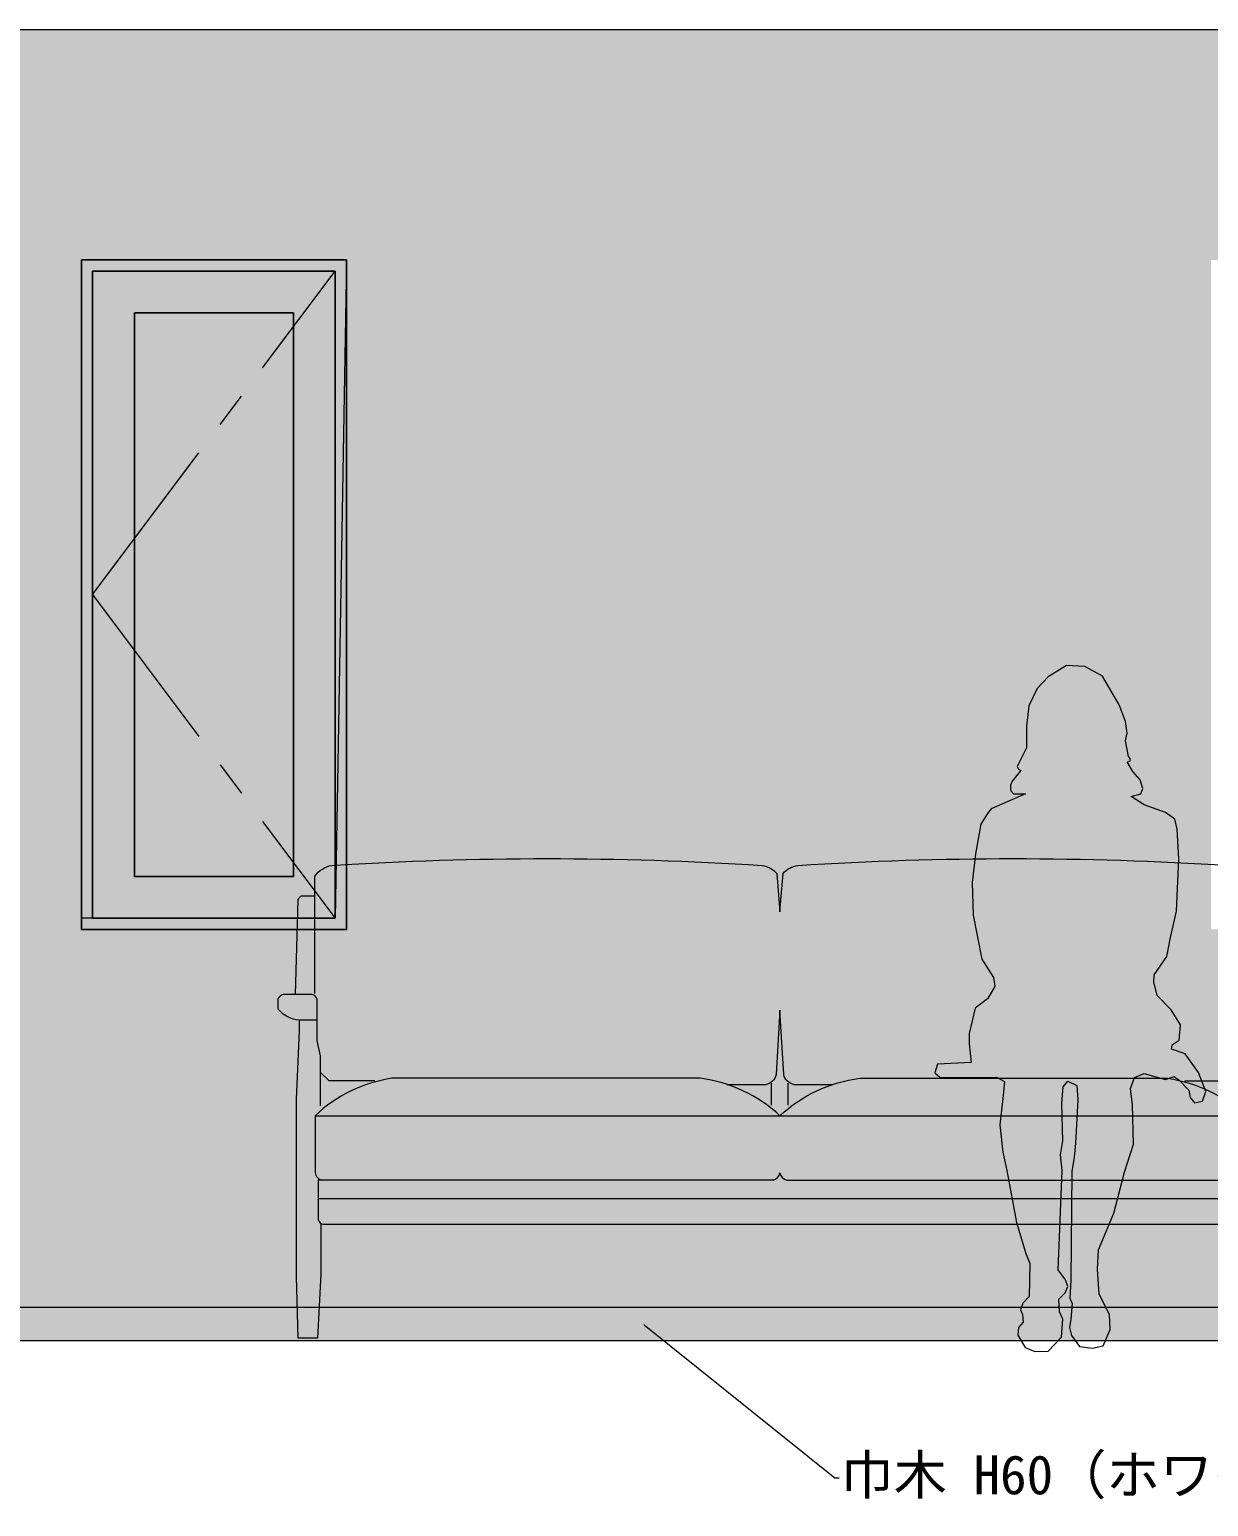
# Model space of a CAD drawing. Header units: millimetres. Extents: x -63086 to 144078, y -129912 to 13382.
# Drawn here: x 16914 to 19028, y -40044 to -37397 of the extents above; entities that cross this region are included whole.
import ezdxf
from ezdxf import colors
from ezdxf.entities.mleader import LeaderData, LeaderLine
from ezdxf.math import Vec2, Vec3

# ---------------------------------------------------------------- set-up
doc = ezdxf.new("R2010")
doc.units = ezdxf.units.MM
doc.linetypes.add('CENTER', pattern=[50.8, 31.75, -6.35, 6.35, -6.35])
doc.layers.get('0').update_dxf_attribs({"lineweight": 0})
for name, color, linetype, lineweight in [('004建具', 7, 'Continuous', 9), ('展開', 7, 'Continuous', 9), ('展開建具用', 250, 'Continuous', 9)]:
    doc.layers.add(name, color=color, linetype=linetype, lineweight=lineweight)
doc.layers.add('文字', color=7, linetype='Continuous')
doc.styles.get("Standard").update_dxf_attribs({"font": 'MS Mincho.ttf'})

# ---------------------------------------------------------------- blocks, each defined once
blk = doc.blocks.new('人物（CAD素材.com）7881a613')
at = {"color": 0, "linetype": 'ByBlock', "lineweight": -2}
blk.add_lwpolyline([(219.6, 923.1), (215.2, 941.1), (198.2, 952.8), (160.2, 966.6), (136.7, 981.4), (154.4, 986.4), (157.7, 995.9), (153.2, 1011.3), (140, 1026.5), (129.9, 1043.7), (135.2, 1044.7), (134.9, 1049.8), (132.4, 1053.2), (126.5, 1081.5), (129.6, 1094.9), (126.8, 1116), (115.4, 1146), (85.4, 1197.5), (53.6, 1214.8), (21.1, 1216.5), (-12.1, 1196.1), (-31.4, 1175.4), (-46.3, 1144), (-50.6, 1108), (-50.9, 1069), (-67.2, 1035.4), (-65.3, 1030.7), (-60.9, 1028), (-76.5, 1009.2), (-79.3, 1002.2), (-79.1, 995.8), (-78.9, 991.8), (-74.2, 986.4), (-52.5, 986.7), (-114.1, 959.3), (-120.6, 951.3), (-132.7, 932), (-142.2, 878.7), (-148.2, 827.3), (-146, 768.8), (-130.6, 690.3), (-109.6, 657.2), (-107.3, 640.8), (-120.4, 619), (-142.9, 602.1), (-153.7, 556.9), (-153.3, 538.3), (-150.1, 505.1), (-210, 501.7), (-214.8, 486.1), (-205.2, 478.2), (-104.7, 478.8), (-90.1, 470.7), (-92.5, 445.5), (-98.3, 392.9), (-93.1, 344), (-85.9, 311.3), (-68.6, 217.8), (-52, 162.5), (-44.7, 144.7), (-45.7, 85.5), (-57.2, 73.7), (-61.7, 61.3), (-57.9, 53.3), (-56.5, 39.1), (-65.1, 29.8), (-66.5, 15.9), (-53, -6.2), (-35.7, -13.2), (-11.8, -12.5), (11.8, 12.5), (14.6, 45), (8.3, 57.8), (7.3, 80.7), (18.7, 92.1), (23.6, 103.5), (19.1, 115.3), (6.2, 133.3), (13, 311.3), (10.2, 339.6), (14.7, 364.3), (12.6, 431.5), (15.3, 461), (23.7, 471.1), (39.3, 463.4), (41.4, 438.1), (37.2, 360.4), (34.9, 335.2), (30.3, 309.7), (29, 114.1), (26.9, 82.5), (31.4, 73.1), (29, 44.9), (26.2, 29.7), (29.7, 15.4), (44.3, -4.4), (67.5, -7.2), (86.7, -3.3), (99.5, 26.2), (98.1, 53.3), (79.4, 89.4), (76.6, 134.2), (78.3, 169.3), (105.6, 234.8), (125.1, 308.1), (141.2, 358.2), (139.2, 429.2), (135.9, 458.2), (143, 478.2), (160.4, 485.1), (198.7, 474.3), (214.3, 479.9), (222.7, 473), (240.4, 455.2), (242.5, 442.3), (250.5, 432.3), (265.1, 435.7), (270.7, 453.1), (257.5, 487.2), (233.8, 520.6), (209.4, 528.9), (210.2, 536.3), (222.7, 545), (225.1, 572.1), (208.8, 599.3), (183.3, 625), (177.8, 649.7), (178.1, 662.2), (201, 694.6), (207.7, 728.7), (218.1, 776), (222.1, 869.8)], close=True, dxfattribs=at)
blk = doc.blocks.new('ソファ（CAD素材.com）3eb306b7')
at = {"color": 0, "linetype": 'ByBlock', "lineweight": -2}
for p, q in [((30, 617.9), (30, 828.1)), ((1697.2, 617.9), (1697.2, 828.1))]:
    blk.add_line(p, q, dxfattribs=at)
for points in [[(30, 828.1, -0.189801), (60.4, 847.3, -0.031519), (831.6, 847.3, -0.186787), (857.9, 832.8), (863.6, 764), (869.4, 832.8, -0.186787), (895.7, 847.3, -0.031519), (1666.9, 847.3, -0.189801), (1697.2, 828.1)], [(39.9, 416), (39.9, 506.2), (34.2, 532.8), (34.2, 606.6, 0.29329), (25.2, 615.8), (-26.6, 615.8, 0.203999), (-36.3, 607.9), (-36.3, 590.4, 0.207405), (2.3, 570.4), (34.2, 570.4)], [(1687.4, 416), (1687.4, 506.2), (1693, 532.8), (1693, 606.6, -0.29329), (1702, 615.8), (1753.9, 615.8, -0.203999), (1763.5, 607.9), (1763.5, 590.4, -0.207405), (1725, 570.4), (1693, 570.4)], [(959, 454.2), (889.7, 454.2, -0.315355), (870.4, 472.5), (863.6, 588), (856.8, 472.5, -0.315355), (837.6, 454.2), (768.2, 454.2)], [(863.6, 398.6, 0.156213), (720.7, 465.6), (167.8, 465.6, 0.152199), (30.3, 398.6), (1697, 398.6)], [(863.6, 398.6, -0.156213), (1006.6, 465.6), (1559.5, 465.6, -0.152199), (1697, 398.6)], [(30.3, 398.6), (30.3, 297, 0.333448), (43.4, 283.1)], [(1683.8, 283.1, 0.333448), (1697, 297), (1697, 398.6)], [(851.2, 283.1, 0.32414), (863.6, 296, 0.294661), (876, 283.1), (1691.4, 283.1)], [(851.2, 283.1), (35.9, 283.1), (35.9, 212.5, 0.335886), (45.3, 204.2), (1681.9, 204.2, 0.319264), (1691.4, 212.5), (1691.4, 283.1)]]:
    blk.add_lwpolyline(points, format="xyb", dxfattribs=at)
for points in [[(30, 792), (4.8, 792), (-0.5, 786.4), (-5.2, 615.8)], [(1697.2, 792), (1722.5, 792), (1727.8, 786.4), (1732.4, 615.8)], [(40.6, 204.2), (40.6, 114.5), (34.7, 0), (0, 0), (-3.1, 110.4), (-3.1, 427.5), (2.3, 551.6), (2.3, 570.4)], [(1686.7, 204.2), (1686.7, 114.5), (1692.6, 0), (1727.3, 0), (1730.4, 110.4), (1730.4, 427.5), (1725, 551.6), (1725, 570.4)], [(137.7, 461.4), (55.8, 461.4), (39.9, 475.8)], [(848.7, 417.6), (848.7, 456.9)], [(878.6, 417.6), (878.6, 456.9)], [(1589.5, 461.4), (1671.5, 461.4), (1687.4, 475.8)], [(1691.4, 249.8), (35.9, 249.8)]]:
    blk.add_lwpolyline(points, dxfattribs=at)

msp = doc.modelspace()

# ---------------------------------------------------------------- hatches: boundary and pattern name
at = {"layer": '展開', "ltscale": 10, "true_color": 0xfffefa}
h = msp.add_hatch(color=7, dxfattribs=at)
h.dxf.hatch_style = 1
h.paths.add_polyline_path([(16413.0539, -37396.5576), (15898.0539, -37396.5576), (15898.0539, -38433.3285), (15909.639, -38433.3285), (15909.639, -38360.5009), (15942.639, -38324.3207), (15958.639, -38324.3207), (15958.639, -38997.3207), (15909.639, -38997.3207), (15909.639, -38851.6518), (15898.0539, -38851.6518), (15898.0539, -39296.5576), (16298.0539, -39296.5576), (16298.0539, -39316.5576), (16293.0539, -39316.5576), (16293.0539, -39686.5576), (16413.0539, -39686.5576)])
h.paths.add_polyline_path([(20552.704, -37396.5576), (16413.0539, -37396.5576), (16413.0539, -39686.5576), (20552.704, -39686.5576)])
h.paths.add_polyline_path([(17007.4361, -37809.5049), (17482.4361, -37809.5049), (17482.4361, -39009.5049), (17007.4361, -39009.5049)], flags=16)
h.paths.add_polyline_path([(17027.4361, -37829.5049), (17462.4361, -37829.5049), (17462.4361, -38989.5049), (17027.4361, -38989.5049)], flags=0)
h.paths.add_polyline_path([(17027.4361, -38409.5049), (17102.4361, -38309.5049), (17102.4361, -37904.5049), (17387.4361, -37904.5049), (17387.4361, -37929.5049), (17462.4361, -37829.5049), (17462.4361, -38989.5049), (17027.4361, -38989.5049)], flags=0)
h.paths.add_polyline_path([(17387.4361, -38889.5049), (17387.4361, -38914.5049), (17102.4361, -38914.5049), (17102.4361, -38509.5049)], flags=0)
h.paths.add_polyline_path([(19032.4361, -37809.5049), (19507.4361, -37809.5049), (19507.4361, -39009.5049), (19032.4361, -39009.5049)], flags=16)
h.paths.add_polyline_path([(19052.4361, -37829.5049), (19487.4361, -37829.5049), (19487.4361, -38989.5049), (19052.4361, -38989.5049)], flags=0)
h.paths.add_polyline_path([(19127.4361, -37929.5049), (19127.4361, -37904.5049), (19412.4361, -37904.5049), (19412.4361, -38309.5049), (19487.4361, -38409.5049), (19412.4361, -38509.5049), (19412.4361, -38914.5049), (19127.4361, -38914.5049)], flags=0)
at = {"layer": '展開', "ltscale": 10, "true_color": 0xffffff}
h = msp.add_hatch(color=7, dxfattribs=at)
h.dxf.hatch_style = 1
h.paths.add_polyline_path([(17387.4361, -38889.5049), (17387.4361, -38914.5049), (17102.4361, -38914.5049), (17102.4361, -38509.5049), (17027.4361, -38409.5049), (17027.4361, -38989.5049), (17462.4361, -38989.5049)], flags=0)
h.paths.add_polyline_path([(17462.4361, -37829.5049), (17387.4361, -37929.5049), (17387.4361, -38889.5049), (17462.4361, -38989.5049)], flags=0)
h.paths.add_polyline_path([(17462.4361, -37829.5049), (17027.4361, -37829.5049), (17027.4361, -38409.5049), (17102.4361, -38309.5049), (17102.4361, -37904.5049), (17387.4361, -37904.5049), (17387.4361, -37929.5049)], flags=0)
h.paths.add_polyline_path([(17482.4361, -37809.5049), (17007.4361, -37809.5049), (17007.4361, -39009.5049), (17482.4361, -39009.5049)])
h.paths.add_polyline_path([(17462.4361, -37829.5049), (17462.4361, -38989.5049), (17027.4361, -38989.5049), (17027.4361, -38409.5049), (17027.4361, -37829.5049)], flags=16)
h.paths.add_polyline_path([(17462.4361, -37829.5049), (17462.4361, -38989.5049), (17027.4361, -38989.5049), (17027.4361, -37829.5049)], flags=0)
h.paths.add_polyline_path([(17387.4361, -37904.5049), (17387.4361, -37929.5049), (17387.4361, -38889.5049), (17387.4361, -38914.5049), (17102.4361, -38914.5049), (17102.4361, -38509.5049), (17027.4361, -38409.5049), (17102.4361, -38309.5049), (17102.4361, -37904.5049)], flags=0)
h.paths.add_polyline_path([(17387.4361, -37904.5049), (17387.4361, -38914.5049), (17102.4361, -38914.5049), (17102.4361, -38509.5049), (17027.4361, -38409.5049), (17102.4361, -38309.5049), (17102.4361, -37904.5049)], flags=0)
h.paths.add_polyline_path([(17387.4361, -37929.5049), (17387.4361, -38914.5049), (17102.4361, -38914.5049), (17102.4361, -37904.5049)], flags=0)
h = msp.add_hatch(color=7, dxfattribs=at)
h.dxf.hatch_style = 1
h.paths.add_polyline_path([(17482.4361, -37809.5049), (17462.4361, -37809.5049), (17007.4361, -37809.5049), (17007.4361, -39009.5049), (17482.4361, -39009.5049)])
h.paths.add_polyline_path([(17462.4361, -38989.5049), (17027.4361, -38989.5049), (17027.4361, -37829.5049), (17462.4361, -37829.5049)], flags=0)
h.paths.add_polyline_path([(17462.4361, -38989.5049), (17027.4361, -38989.5049), (17027.4361, -38409.5049), (17102.4361, -38309.5049), (17102.4361, -37904.5049), (17387.4361, -37904.5049), (17387.4361, -37929.5049), (17462.4361, -37829.5049)], flags=16)
h.paths.add_polyline_path([(17387.4361, -38914.5049), (17102.4361, -38914.5049), (17102.4361, -37904.5049), (17387.4361, -37904.5049)], flags=0)
h.paths.add_polyline_path([(17387.4361, -38889.5049), (17387.4361, -38914.5049), (17102.4361, -38914.5049), (17102.4361, -38509.5049)], flags=0)
h = msp.add_hatch(color=7, dxfattribs=at)
h.dxf.hatch_style = 1
h.paths.add_polyline_path([(17462.4361, -37829.5049), (17027.4361, -37829.5049), (17027.4361, -38409.5049), (17102.4361, -38309.5049), (17102.4361, -37904.5049), (17387.4361, -37904.5049), (17387.4361, -37929.5049)])
h.paths.add_polyline_path([(17462.4361, -37829.5049), (17387.4361, -37929.5049), (17387.4361, -38889.5049), (17462.4361, -38989.5049)])
h.paths.add_polyline_path([(17102.4361, -38309.5049), (17027.4361, -38409.5049), (17102.4361, -38509.5049)])
h.paths.add_polyline_path([(17102.4361, -38509.5049), (17027.4361, -38409.5049), (17027.4361, -38989.5049), (17462.4361, -38989.5049), (17387.4361, -38889.5049), (17387.4361, -38914.5049), (17102.4361, -38914.5049)])
at = {"layer": '展開', "ltscale": 10}
h = msp.add_hatch(color=256, dxfattribs=at)
h.dxf.hatch_style = 1
h.set_gradient(color1=(122, 175, 223), name='CYLINDER')
h.paths.add_polyline_path([(17387.4361, -37929.5049), (17387.4361, -37904.5049), (17102.4361, -37904.5049), (17102.4361, -38309.5049)])
h.paths.add_polyline_path([(17387.4361, -37929.5049), (17102.4361, -38309.5049), (17102.4361, -38509.5049), (17387.4361, -38889.5049)])
h.paths.add_polyline_path([(17102.4361, -38509.5049), (17102.4361, -38914.5049), (17387.4361, -38914.5049), (17387.4361, -38889.5049)])
at = {"layer": '展開', "ltscale": 10, "true_color": 0xffffff}
h = msp.add_hatch(color=7, dxfattribs=at)
h.dxf.hatch_style = 1
h.paths.add_polyline_path([(16413.0539, -39686.5576), (16293.0539, -39686.5576), (16293.0539, -39746.5576), (16298.0539, -39746.5576), (16413.0539, -39746.5576)])
h.paths.add_polyline_path([(20552.704, -39686.5576), (16413.0539, -39686.5576), (16413.0539, -39746.5576), (20552.704, -39746.5576)])

# ---------------------------------------------------------------- linework, layer by layer
at = {"layer": '004建具', "linetype": 'CENTER', "ltscale": 10}
for q in [(17462.4361, -37829.5049), (17462.4361, -38989.5049)]:
    msp.add_line((17027.4361, -38409.5049), q, dxfattribs=at)
at = {"layer": '展開', "ltscale": 10}
for p, q in [((15898.0539, -37396.5576), (20552.704, -37396.5576)), ((17007.4361, -37809.5049), (17007.4361, -39009.5049)), ((17482.4361, -37809.5049), (17007.4361, -37809.5049)), ((17007.4361, -37809.5049), (17482.4361, -37809.5049)), ((17007.4361, -39009.5049), (17007.4361, -37809.5049)), ((17007.4361, -37809.5049), (17482.4361, -37809.5049)), ((17007.4361, -37809.5049), (17007.4361, -39009.5049)), ((17007.4361, -37809.5049), (17482.4361, -37809.5049)), ((17007.4361, -37809.5049), (17007.4361, -39009.5049)), ((17482.4361, -37809.5049), (17007.4361, -37809.5049)), ((17007.4361, -37809.5049), (17482.4361, -37809.5049)), ((17007.4361, -39009.5049), (17007.4361, -37809.5049)), ((17007.4361, -37809.5049), (17482.4361, -37809.5049)), ((17007.4361, -37809.5049), (17007.4361, -39009.5049)), ((17007.4361, -37809.5049), (17482.4361, -37809.5049)), ((17007.4361, -38989.5049), (17007.4361, -37829.5049)), ((17007.4361, -38989.5049), (17007.4361, -37829.5049)), ((17027.4361, -37829.5049), (17027.4361, -38989.5049)), ((17462.4361, -37829.5049), (17027.4361, -37829.5049)), ((17027.4361, -37829.5049), (17462.4361, -37829.5049)), ((17027.4361, -38989.5049), (17027.4361, -37829.5049)), ((17027.4361, -38989.5049), (17027.4361, -37829.5049)), ((17027.4361, -37829.5049), (17462.4361, -37829.5049)), ((17027.4361, -38989.5049), (17027.4361, -37829.5049)), ((17027.4361, -37829.5049), (17027.4361, -38989.5049)), ((17462.4361, -37829.5049), (17027.4361, -37829.5049)), ((17027.4361, -37829.5049), (17462.4361, -37829.5049)), ((17027.4361, -38989.5049), (17027.4361, -37829.5049)), ((17027.4361, -38989.5049), (17027.4361, -37829.5049)), ((17027.4361, -37829.5049), (17462.4361, -37829.5049)), ((17027.4361, -38989.5049), (17027.4361, -37829.5049)), ((17482.4361, -37809.5049), (17462.4361, -38989.5049)), ((17462.4361, -37809.5049), (17482.4361, -37809.5049)), ((17462.4361, -38989.5049), (17462.4361, -37829.5049)), ((17462.4361, -37829.5049), (17462.4361, -38989.5049)), ((17482.4361, -39009.5049), (17482.4361, -37809.5049)), ((17482.4361, -37809.5049), (17482.4361, -39009.5049)), ((17482.4361, -39009.5049), (17482.4361, -37809.5049)), ((17482.4361, -37809.5049), (17482.4361, -39009.5049)), ((17102.4361, -37904.5049), (17102.4361, -38914.5049)), ((17387.4361, -37904.5049), (17102.4361, -37904.5049)), ((17102.4361, -38914.5049), (17102.4361, -37904.5049)), ((17102.4361, -37904.5049), (17387.4361, -37904.5049)), ((17102.4361, -38914.5049), (17102.4361, -37904.5049)), ((17387.4361, -38914.5049), (17387.4361, -37904.5049)), ((17387.4361, -37904.5049), (17387.4361, -38914.5049)), ((17387.4361, -37929.5049), (17387.4361, -38914.5049)), ((17102.4361, -38914.5049), (17387.4361, -38914.5049)), ((17387.4361, -38914.5049), (17102.4361, -38914.5049)), ((17387.4361, -38914.5049), (17102.4361, -38914.5049)), ((17462.4361, -38989.5049), (17007.4361, -38989.5049)), ((17027.4361, -38989.5049), (17462.4361, -38989.5049)), ((17462.4361, -38989.5049), (17027.4361, -38989.5049)), ((17462.4361, -38989.5049), (17027.4361, -38989.5049)), ((17027.4361, -38989.5049), (17462.4361, -38989.5049)), ((17462.4361, -38989.5049), (17027.4361, -38989.5049)), ((17462.4361, -38989.5049), (17027.4361, -38989.5049)), ((17462.4361, -38989.5049), (17027.4361, -38989.5049)), ((17007.4361, -39009.5049), (17482.4361, -39009.5049)), ((17482.4361, -39009.5049), (17007.4361, -39009.5049)), ((17482.4361, -39009.5049), (17007.4361, -39009.5049)), ((17007.4361, -39009.5049), (17482.4361, -39009.5049)), ((17482.4361, -39009.5049), (17007.4361, -39009.5049)), ((17482.4361, -39009.5049), (17007.4361, -39009.5049)), ((17482.4361, -39009.5049), (17007.4361, -39009.5049)), ((16413.0539, -39686.5576), (20552.704, -39686.5576)), ((15898.0539, -39746.5576), (20552.704, -39746.5576))]:
    msp.add_line(p, q, dxfattribs=at)
at = {"layer": '展開', "color": 7, "ltscale": 10, "true_color": 0xffffff}
for p, q in [((17007.4361, -39009.5049), (17007.4361, -37809.5049)), ((17007.4361, -39009.5049), (17007.4361, -37809.5049)), ((17007.4361, -37809.5049), (17462.4361, -37809.5049)), ((17462.4361, -37829.5049), (17462.4361, -38989.5049)), ((17462.4361, -38989.5049), (17027.4361, -38989.5049)), ((17462.4361, -38989.5049), (17027.4361, -38989.5049))]:
    msp.add_line(p, q, dxfattribs=at)
at = {"layer": '展開', "color": 7, "ltscale": 10, "true_color": 0xfffefa}
msp.add_line((17462.4361, -37829.5049), (17462.4361, -38989.5049), dxfattribs=at)
at = {"layer": '展開', "ltscale": 10}
msp.add_lwpolyline([(17027.4361, -37829.5049), (17462.4361, -37829.5049), (17462.4361, -38989.5049), (17027.4361, -38989.5049)], close=True, dxfattribs=at)

# ---------------------------------------------------------------- block references
at = {"layer": '展開建具用', "ltscale": 10}
for name, p in [('人物（CAD素材.com）7881a613', (18752.1267, -39752.9997)), ('ソファ（CAD素材.com）3eb306b7', (17395.8748, -39742.1243))]:
    msp.add_blockref(name, p, dxfattribs=at)

# ---------------------------------------------------------------- leaders
at = {"layer": '文字', "ltscale": 10}
ml = msp.add_multileader_mtext('Standard', dxfattribs=at)
ml.set_content('巾木 H60（ホワイト）', color=256)
ml.set_leader_properties(lineweight=0)
ml.build(insert=Vec2(0, 0))
ctx = ml.context
ctx.base_point, ctx.char_height, ctx.plane_origin = Vec3(18365.8223, -39992.8876), 70, Vec3(18987.9236, -40669.7638)
notes = []
notes.append((ctx, [(1, (1, 1, 0), (18357.8223, -39992.8876), (1, 0), 8, [(0, [(18013.1511, -39715.6967)], 0, [])])]))
ctx.mtext.insert, ctx.mtext.width, ctx.mtext.flow_direction = Vec3(18367.8223, -39952.0876), 983.151021, 5
for ctx, leaders in notes:
    for number, flags, end, landing, length, lines in leaders:
        leader = LeaderData()
        leader.index, (leader.has_last_leader_line, leader.has_dogleg_vector, leader.attachment_direction) = number, flags
        leader.last_leader_point, leader.dogleg_vector, leader.dogleg_length = Vec3(end), Vec3(landing), length
        for number, points, colour, breaks in lines:
            line = LeaderLine()
            line.index, line.vertices, line.color, line.breaks = number, Vec3.list(points), colors.encode_raw_color(colour), breaks
            leader.lines.append(line)
        ctx.leaders.append(leader)

doc.saveas('drawing.dxf')
